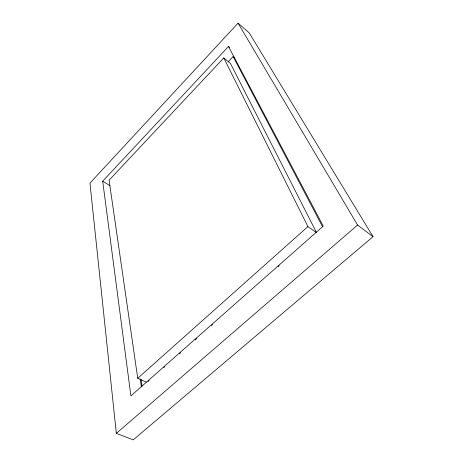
<?xml version="1.0" encoding="UTF-8"?>
<svg xmlns="http://www.w3.org/2000/svg" width="463" height="463" viewBox="0 0 463 463"><rect width="100%" height="100%" fill="white"/><g stroke="black" fill="none" stroke-linecap="round" stroke-linejoin="round"><path stroke-width="0.69" d="M238.051 23.15L89.961 183.105L116.329 433.356L133.234 439.85L373.039 236.686L249.233 32.896L238.051 23.15L357.581 225.053L373.039 236.686M228.49 46.468L323.255 226.112L130.89 395.882L102.688 181.183L228.49 46.468L229.59 47.388M223.791 57.921L307.918 226.586L316.611 232.739L230.383 63.344L223.791 57.921L109.094 180.217L137.731 378.288L146.285 382.097M228.161 61.839L233.126 56.579L234.955 58.101M137.731 378.288L307.918 226.586M148.027 381.437L149.115 380.476M163.746 367.57L164.834 366.615M179.47 353.703L180.553 352.748M195.189 339.836L196.816 338.401M211.452 325.495L212.534 324.54M278.124 266.682L279.206 265.727M116.329 433.356L357.581 225.053M102.688 181.183L109.945 185.646M233.126 56.579L322.595 226.789M140.972 379.122L142.037 386.264M140.225 379.087L141.389 386.952"/></g></svg>
